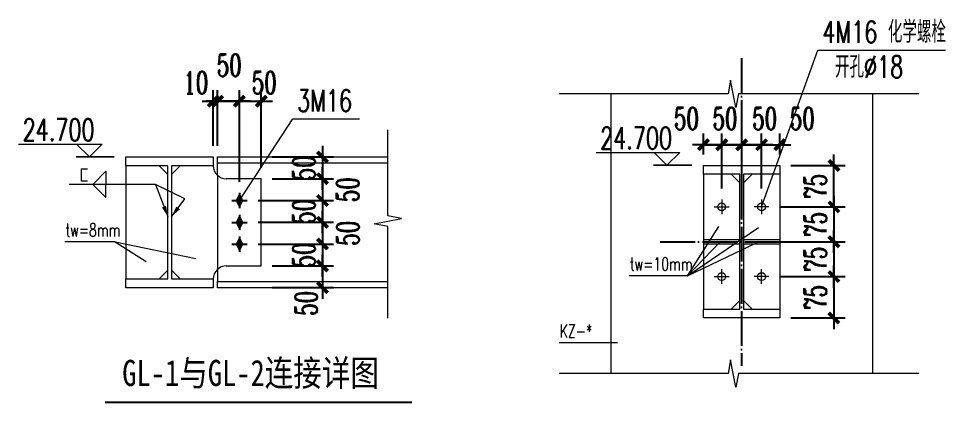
# Model space of a CAD drawing. Header units: millimetres. Extents: x 2998490 to 15040601, y 444546 to 7822218.
# Drawn here: x 15014284 to 15024909, y 7493019 to 7497437 of the extents above; entities that cross this region are included whole.
import ezdxf

# ---------------------------------------------------------------- set-up
doc = ezdxf.new("R2010")
doc.units = ezdxf.units.MM
doc.header["$LTSCALE"] = 2000
doc.linetypes.add('DOTE', pattern=[2.42, 2, -0.2, 0.02, -0.2])
for name, color, linetype in [('3-AXIS', 3, 'Continuous'), ('暖通-风-标注', 160, 'Continuous'), ('高强螺栓', 52, 'Continuous')]:
    doc.layers.add(name, color=color, linetype=linetype)
doc.layers.add('3-零部件', color=73, linetype='Continuous', lineweight=5)
doc.styles.add('HT', font='SIMHEI.TTF')
doc.styles.add('JD', font='tj-romans1.shx', dxfattribs={"width": 0.8, "bigfont": 'tjhztxt.shx'})
doc.styles.add('NT3', font='complex.shx', dxfattribs={"width": 0.65, "bigfont": 'hztxt.shx'})
doc.dimstyles.new('暖-标注100', dxfattribs={"dimscale": 0.85, "dimtxt": 300, "dimasz": 1, "dimexe": 150, "dimexo": 150, "dimgap": 100, "dimtad": 1, "dimdec": 0, "dimdsep": 46, "dimtxsty": 'NT3', "dimblk": '_DIMX', "dimcen": 0.09, "dimclrt": 7, "dimadec": 0, "dimazin": 0, "dimtfac": 1, "dimtdec": 0, "dimtix": 1, "dimtmove": 2, "dimatfit": 3, "dimldrblk": '_DIMX', "dimfxl": 0, "dimtolj": 1, "dimtzin": 0, "dimarcsym": 0})

# ---------------------------------------------------------------- blocks, each defined once
blk = doc.blocks.new('gqls')
at = {"layer": '高强螺栓'}
for p, q in [((-35, 0), (35, 0)), ((-12, 0), (0, 24)), ((0, -24), (-12, 0)), ((-12, 0), (12, 0)), ((0, 35), (0, -35)), ((0, 24), (12, 0)), ((12, 0), (0, -24))]:
    blk.add_line(p, q, dxfattribs=at)
blk.add_solid([(0, 24), (12, 0), (-12, 0), (0, -24)], dxfattribs=at)
blk = doc.blocks.new('_DIMX')
blk.add_line((-150, 0), (150, 0))
at = {"const_width": 50}
blk.add_lwpolyline([(-70, -70), (70, 70)], dxfattribs=at)
blk = doc.blocks.new('*D2022')
at = {"layer": 'Defpoints', "color": 0, "linetype": 'ByBlock'}
for p in [(15016566, 7496488), (15016516, 7495848), (15016566, 7495848)]:
    blk.add_point(p, dxfattribs=at)
at = {"layer": '暖通-风-标注', "color": 0, "linetype": 'ByBlock', "lineweight": -2}
for p, q in [((15016516, 7495975), (15016516, 7496615)), ((15016566, 7495975), (15016566, 7496615)), ((15016515, 7496488), (15016514, 7496488)), ((15016516, 7496488), (15016566, 7496488)), ((15016567, 7496488), (15016567, 7496488))]:
    blk.add_line(p, q, dxfattribs=at)
at = {"layer": '暖通-风-标注', "color": 0, "linetype": 'ByBlock', "lineweight": -2, "xscale": 0.85, "yscale": 0.85, "zscale": 0.85}
blk.add_blockref('_DIMX', (15016516, 7496488), dxfattribs=at)
at = {"layer": '暖通-风-标注', "color": 0, "linetype": 'ByBlock', "lineweight": -2, "xscale": 0.85, "yscale": 0.85, "zscale": 0.85, "rotation": 180}
blk.add_blockref('_DIMX', (15016566, 7496488), dxfattribs=at)
at = {"layer": '暖通-风-标注', "color": 7, "linetype": 'ByBlock', "insert": (15016316, 7496700), "char_height": 255, "attachment_point": 5, "style": 'NT3'}
blk.add_mtext('\\A1;10', dxfattribs=at)
blk = doc.blocks.new('*D2023')
at = {"layer": 'Defpoints', "color": 0, "linetype": 'ByBlock'}
for p in [(15016816, 7496488), (15016566, 7495848), (15016816, 7495435)]:
    blk.add_point(p, dxfattribs=at)
at = {"layer": '暖通-风-标注', "color": 0, "linetype": 'ByBlock', "lineweight": -2}
for p, q in [((15016566, 7495975), (15016566, 7496615)), ((15016816, 7495563), (15016816, 7496615)), ((15016567, 7496488), (15016815, 7496488))]:
    blk.add_line(p, q, dxfattribs=at)
at = {"layer": '暖通-风-标注', "color": 0, "linetype": 'ByBlock', "lineweight": -2, "xscale": 0.85, "yscale": 0.85, "zscale": 0.85, "rotation": 180}
blk.add_blockref('_DIMX', (15016566, 7496488), dxfattribs=at)
at = {"layer": '暖通-风-标注', "color": 0, "linetype": 'ByBlock', "lineweight": -2, "xscale": 0.85, "yscale": 0.85, "zscale": 0.85}
blk.add_blockref('_DIMX', (15016816, 7496488), dxfattribs=at)
at = {"layer": '暖通-风-标注', "color": 7, "linetype": 'ByBlock', "insert": (15016699, 7496900), "char_height": 255, "attachment_point": 5, "style": 'NT3'}
blk.add_mtext('\\A1;50', dxfattribs=at)
blk = doc.blocks.new('*D2024')
at = {"layer": 'Defpoints', "color": 0, "linetype": 'ByBlock'}
for p in [(15017066, 7496488), (15017066, 7495598), (15016816, 7495435)]:
    blk.add_point(p, dxfattribs=at)
at = {"layer": '暖通-风-标注', "color": 0, "linetype": 'ByBlock', "lineweight": -2}
for p, q in [((15016816, 7495563), (15016816, 7496615)), ((15017066, 7495725), (15017066, 7496615)), ((15016817, 7496488), (15017065, 7496488))]:
    blk.add_line(p, q, dxfattribs=at)
at = {"layer": '暖通-风-标注', "color": 0, "linetype": 'ByBlock', "lineweight": -2, "xscale": 0.85, "yscale": 0.85, "zscale": 0.85, "rotation": 180}
blk.add_blockref('_DIMX', (15016816, 7496488), dxfattribs=at)
at = {"layer": '暖通-风-标注', "color": 0, "linetype": 'ByBlock', "lineweight": -2, "xscale": 0.85, "yscale": 0.85, "zscale": 0.85}
blk.add_blockref('_DIMX', (15017066, 7496488), dxfattribs=at)
at = {"layer": '暖通-风-标注', "color": 7, "linetype": 'ByBlock', "insert": (15017100, 7496700), "char_height": 255, "attachment_point": 5, "style": 'NT3'}
blk.add_mtext('\\A1;50', dxfattribs=at)
blk = doc.blocks.new('*D2025')
at = {"layer": 'Defpoints', "color": 0, "linetype": 'ByBlock'}
for p in [(15017066, 7495848), (15017066, 7495598), (15017768, 7495598)]:
    blk.add_point(p, dxfattribs=at)
at = {"layer": '暖通-风-标注', "color": 0, "linetype": 'ByBlock', "lineweight": -2}
for p, q in [((15017768, 7495848), (15017768, 7495849)), ((15017193, 7495848), (15017895, 7495848)), ((15017768, 7495848), (15017768, 7495598)), ((15017193, 7495598), (15017895, 7495598)), ((15017768, 7495597), (15017768, 7495596))]:
    blk.add_line(p, q, dxfattribs=at)
at = {"layer": '暖通-风-标注', "color": 0, "linetype": 'ByBlock', "lineweight": -2, "xscale": 0.85, "yscale": 0.85, "zscale": 0.85}
for p, rotation in [((15017768, 7495848), 270), ((15017768, 7495598), 90)]:
    blk.add_blockref('_DIMX', p, dxfattribs=dict(at, rotation=rotation))
at = {"layer": '暖通-风-标注', "color": 7, "linetype": 'ByBlock', "insert": (15017555, 7495723), "char_height": 255, "attachment_point": 5, "rotation": 90, "style": 'NT3'}
blk.add_mtext('\\A1;50', dxfattribs=at)
blk = doc.blocks.new('*D2026')
at = {"layer": 'Defpoints', "color": 0, "linetype": 'ByBlock'}
for p in [(15017066, 7495598), (15016903, 7495348), (15017768, 7495348)]:
    blk.add_point(p, dxfattribs=at)
at = {"layer": '暖通-风-标注', "color": 0, "linetype": 'ByBlock', "lineweight": -2}
for p, q in [((15017193, 7495598), (15017895, 7495598)), ((15017768, 7495597), (15017768, 7495348)), ((15017031, 7495348), (15017895, 7495348))]:
    blk.add_line(p, q, dxfattribs=at)
at = {"layer": '暖通-风-标注', "color": 0, "linetype": 'ByBlock', "lineweight": -2, "xscale": 0.85, "yscale": 0.85, "zscale": 0.85}
for p, rotation in [((15017768, 7495598), 90), ((15017768, 7495348), 270)]:
    blk.add_blockref('_DIMX', p, dxfattribs=dict(at, rotation=rotation))
at = {"layer": '暖通-风-标注', "color": 7, "linetype": 'ByBlock', "insert": (15018058, 7495473), "char_height": 255, "attachment_point": 5, "rotation": 90, "style": 'NT3'}
blk.add_mtext('\\A1;50', dxfattribs=at)
blk = doc.blocks.new('*D2027')
at = {"layer": 'Defpoints', "color": 0, "linetype": 'ByBlock'}
for p in [(15016903, 7495348), (15016903, 7495098), (15017768, 7495098)]:
    blk.add_point(p, dxfattribs=at)
at = {"layer": '暖通-风-标注', "color": 0, "linetype": 'ByBlock', "lineweight": -2}
for p, q in [((15017031, 7495348), (15017895, 7495348)), ((15017768, 7495348), (15017768, 7495349)), ((15017768, 7495348), (15017768, 7495098)), ((15017031, 7495098), (15017895, 7495098)), ((15017768, 7495097), (15017768, 7495096))]:
    blk.add_line(p, q, dxfattribs=at)
at = {"layer": '暖通-风-标注', "color": 0, "linetype": 'ByBlock', "lineweight": -2, "xscale": 0.85, "yscale": 0.85, "zscale": 0.85}
for p, rotation in [((15017768, 7495348), 270), ((15017768, 7495098), 90)]:
    blk.add_blockref('_DIMX', p, dxfattribs=dict(at, rotation=rotation))
at = {"layer": '暖通-风-标注', "color": 7, "linetype": 'ByBlock', "insert": (15017555, 7495223), "char_height": 255, "attachment_point": 5, "rotation": 90, "style": 'NT3'}
blk.add_mtext('\\A1;50', dxfattribs=at)
blk = doc.blocks.new('*D2028')
at = {"layer": 'Defpoints', "color": 0, "linetype": 'ByBlock'}
for p in [(15016903, 7495098), (15016903, 7494848), (15017768, 7494848)]:
    blk.add_point(p, dxfattribs=at)
at = {"layer": '暖通-风-标注', "color": 0, "linetype": 'ByBlock', "lineweight": -2}
for p, q in [((15017031, 7495098), (15017895, 7495098)), ((15017768, 7495097), (15017768, 7494848)), ((15017031, 7494848), (15017895, 7494848))]:
    blk.add_line(p, q, dxfattribs=at)
at = {"layer": '暖通-风-标注', "color": 0, "linetype": 'ByBlock', "lineweight": -2, "xscale": 0.85, "yscale": 0.85, "zscale": 0.85}
for p, rotation in [((15017768, 7495098), 90), ((15017768, 7494848), 270)]:
    blk.add_blockref('_DIMX', p, dxfattribs=dict(at, rotation=rotation))
at = {"layer": '暖通-风-标注', "color": 7, "linetype": 'ByBlock', "insert": (15018059, 7494973), "char_height": 255, "attachment_point": 5, "rotation": 90, "style": 'NT3'}
blk.add_mtext('\\A1;50', dxfattribs=at)
blk = doc.blocks.new('*D2029')
at = {"layer": 'Defpoints', "color": 0, "linetype": 'ByBlock'}
for p in [(15016903, 7494848), (15017066, 7494598), (15017768, 7494598)]:
    blk.add_point(p, dxfattribs=at)
at = {"layer": '暖通-风-标注', "color": 0, "linetype": 'ByBlock', "lineweight": -2}
for p, q in [((15017031, 7494848), (15017895, 7494848)), ((15017768, 7494848), (15017768, 7494849)), ((15017768, 7494848), (15017768, 7494598)), ((15017193, 7494598), (15017895, 7494598)), ((15017768, 7494597), (15017768, 7494596))]:
    blk.add_line(p, q, dxfattribs=at)
at = {"layer": '暖通-风-标注', "color": 0, "linetype": 'ByBlock', "lineweight": -2, "xscale": 0.85, "yscale": 0.85, "zscale": 0.85}
for p, rotation in [((15017768, 7494848), 270), ((15017768, 7494598), 90)]:
    blk.add_blockref('_DIMX', p, dxfattribs=dict(at, rotation=rotation))
at = {"layer": '暖通-风-标注', "color": 7, "linetype": 'ByBlock', "insert": (15017555, 7494723), "char_height": 255, "attachment_point": 5, "rotation": 90, "style": 'NT3'}
blk.add_mtext('\\A1;50', dxfattribs=at)
blk = doc.blocks.new('*D2030')
at = {"layer": 'Defpoints', "color": 0, "linetype": 'ByBlock'}
for p in [(15017066, 7494598), (15017066, 7494348), (15017768, 7494348)]:
    blk.add_point(p, dxfattribs=at)
at = {"layer": '暖通-风-标注', "color": 0, "linetype": 'ByBlock', "lineweight": -2}
for p, q in [((15017193, 7494598), (15017895, 7494598)), ((15017768, 7494597), (15017768, 7494348)), ((15017193, 7494348), (15017895, 7494348))]:
    blk.add_line(p, q, dxfattribs=at)
at = {"layer": '暖通-风-标注', "color": 0, "linetype": 'ByBlock', "lineweight": -2, "xscale": 0.85, "yscale": 0.85, "zscale": 0.85}
for p, rotation in [((15017768, 7494598), 90), ((15017768, 7494348), 270)]:
    blk.add_blockref('_DIMX', p, dxfattribs=dict(at, rotation=rotation))
at = {"layer": '暖通-风-标注', "color": 7, "linetype": 'ByBlock', "insert": (15017581, 7494169), "char_height": 255, "attachment_point": 5, "rotation": 90, "style": 'NT3'}
blk.add_mtext('\\A1;50', dxfattribs=at)
blk = doc.blocks.new('*D2049')
at = {"layer": 'Defpoints', "color": 0, "linetype": 'ByBlock'}
for p in [(15022344, 7495988), (15022135, 7495750), (15022344, 7495359)]:
    blk.add_point(p, dxfattribs=at)
at = {"layer": '暖通-风-标注', "color": 0, "linetype": 'ByBlock', "lineweight": -2}
for p, q in [((15022135, 7495877), (15022135, 7496116)), ((15022344, 7495487), (15022344, 7496116)), ((15022136, 7495988), (15022343, 7495988))]:
    blk.add_line(p, q, dxfattribs=at)
at = {"layer": '暖通-风-标注', "color": 0, "linetype": 'ByBlock', "lineweight": -2, "xscale": 0.85, "yscale": 0.85, "zscale": 0.85, "rotation": 180}
blk.add_blockref('_DIMX', (15022135, 7495988), dxfattribs=at)
at = {"layer": '暖通-风-标注', "color": 0, "linetype": 'ByBlock', "lineweight": -2, "xscale": 0.85, "yscale": 0.85, "zscale": 0.85}
blk.add_blockref('_DIMX', (15022344, 7495988), dxfattribs=at)
at = {"layer": '暖通-风-标注', "color": 7, "linetype": 'ByBlock', "insert": (15021940, 7496288), "char_height": 255, "attachment_point": 5, "style": 'NT3'}
blk.add_mtext('\\A1;50', dxfattribs=at)
blk = doc.blocks.new('*D2050')
at = {"layer": 'Defpoints', "color": 0, "linetype": 'ByBlock'}
for p in [(15022573, 7495988), (15022573, 7495750), (15022344, 7495359)]:
    blk.add_point(p, dxfattribs=at)
at = {"layer": '暖通-风-标注', "color": 0, "linetype": 'ByBlock', "lineweight": -2}
for p, q in [((15022344, 7495487), (15022344, 7496116)), ((15022573, 7495877), (15022573, 7496116)), ((15022345, 7495988), (15022572, 7495988))]:
    blk.add_line(p, q, dxfattribs=at)
at = {"layer": '暖通-风-标注', "color": 0, "linetype": 'ByBlock', "lineweight": -2, "xscale": 0.85, "yscale": 0.85, "zscale": 0.85, "rotation": 180}
blk.add_blockref('_DIMX', (15022344, 7495988), dxfattribs=at)
at = {"layer": '暖通-风-标注', "color": 0, "linetype": 'ByBlock', "lineweight": -2, "xscale": 0.85, "yscale": 0.85, "zscale": 0.85}
blk.add_blockref('_DIMX', (15022573, 7495988), dxfattribs=at)
at = {"layer": '暖通-风-标注', "color": 7, "linetype": 'ByBlock', "insert": (15022382, 7496288), "char_height": 255, "attachment_point": 5, "style": 'NT3'}
blk.add_mtext('\\A1;50', dxfattribs=at)
blk = doc.blocks.new('*D2051')
at = {"layer": 'Defpoints', "color": 0, "linetype": 'ByBlock'}
for p in [(15023010, 7495988), (15023010, 7495750), (15022801, 7495359)]:
    blk.add_point(p, dxfattribs=at)
at = {"layer": '暖通-风-标注', "color": 0, "linetype": 'ByBlock', "lineweight": -2}
for p, q in [((15022801, 7495487), (15022801, 7496116)), ((15023010, 7495877), (15023010, 7496116)), ((15022802, 7495988), (15023009, 7495988))]:
    blk.add_line(p, q, dxfattribs=at)
at = {"layer": '暖通-风-标注', "color": 0, "linetype": 'ByBlock', "lineweight": -2, "xscale": 0.85, "yscale": 0.85, "zscale": 0.85, "rotation": 180}
blk.add_blockref('_DIMX', (15022801, 7495988), dxfattribs=at)
at = {"layer": '暖通-风-标注', "color": 0, "linetype": 'ByBlock', "lineweight": -2, "xscale": 0.85, "yscale": 0.85, "zscale": 0.85}
blk.add_blockref('_DIMX', (15023010, 7495988), dxfattribs=at)
at = {"layer": '暖通-风-标注', "color": 7, "linetype": 'ByBlock', "insert": (15023268, 7496288), "char_height": 255, "attachment_point": 5, "style": 'NT3'}
blk.add_mtext('\\A1;50', dxfattribs=at)
blk = doc.blocks.new('*D2052')
at = {"layer": 'Defpoints', "color": 0, "linetype": 'ByBlock'}
for p in [(15022886, 7495275), (15022886, 7494875), (15023630, 7494875)]:
    blk.add_point(p, dxfattribs=at)
at = {"layer": '暖通-风-标注', "color": 0, "linetype": 'ByBlock', "lineweight": -2}
for p, q in [((15023013, 7495275), (15023758, 7495275)), ((15023630, 7495276), (15023630, 7495277)), ((15023630, 7495275), (15023630, 7494875)), ((15023013, 7494875), (15023758, 7494875)), ((15023630, 7494874), (15023630, 7494873))]:
    blk.add_line(p, q, dxfattribs=at)
at = {"layer": '暖通-风-标注', "color": 0, "linetype": 'ByBlock', "lineweight": -2, "xscale": 0.85, "yscale": 0.85, "zscale": 0.85}
for p, rotation in [((15023630, 7495275), 270), ((15023630, 7494875), 90)]:
    blk.add_blockref('_DIMX', p, dxfattribs=dict(at, rotation=rotation))
at = {"layer": '暖通-风-标注', "color": 7, "linetype": 'ByBlock', "insert": (15023418, 7495075), "char_height": 255, "attachment_point": 5, "rotation": 90, "style": 'NT3'}
blk.add_mtext('\\A1;75', dxfattribs=at)
blk = doc.blocks.new('*D2053')
at = {"layer": 'Defpoints', "color": 0, "linetype": 'ByBlock'}
for p in [(15022886, 7494875), (15022886, 7494475), (15023630, 7494475)]:
    blk.add_point(p, dxfattribs=at)
at = {"layer": '暖通-风-标注', "color": 0, "linetype": 'ByBlock', "lineweight": -2}
for p, q in [((15023013, 7494875), (15023758, 7494875)), ((15023630, 7494876), (15023630, 7494877)), ((15023630, 7494875), (15023630, 7494475)), ((15023013, 7494475), (15023758, 7494475)), ((15023630, 7494474), (15023630, 7494473))]:
    blk.add_line(p, q, dxfattribs=at)
at = {"layer": '暖通-风-标注', "color": 0, "linetype": 'ByBlock', "lineweight": -2, "xscale": 0.85, "yscale": 0.85, "zscale": 0.85}
for p, rotation in [((15023630, 7494875), 270), ((15023630, 7494475), 90)]:
    blk.add_blockref('_DIMX', p, dxfattribs=dict(at, rotation=rotation))
at = {"layer": '暖通-风-标注', "color": 7, "linetype": 'ByBlock', "insert": (15023418, 7494675), "char_height": 255, "attachment_point": 5, "rotation": 90, "style": 'NT3'}
blk.add_mtext('\\A1;75', dxfattribs=at)
blk = doc.blocks.new('*D2054')
at = {"layer": 'Defpoints', "color": 0, "linetype": 'ByBlock'}
for p in [(15023010, 7495750), (15023630, 7495750), (15022886, 7495275)]:
    blk.add_point(p, dxfattribs=at)
at = {"layer": '暖通-风-标注', "color": 0, "linetype": 'ByBlock', "lineweight": -2}
for p, q in [((15023138, 7495750), (15023758, 7495750)), ((15023630, 7495276), (15023630, 7495749)), ((15023013, 7495275), (15023758, 7495275))]:
    blk.add_line(p, q, dxfattribs=at)
at = {"layer": '暖通-风-标注', "color": 0, "linetype": 'ByBlock', "lineweight": -2, "xscale": 0.85, "yscale": 0.85, "zscale": 0.85}
for p, rotation in [((15023630, 7495750), 90), ((15023630, 7495275), 270)]:
    blk.add_blockref('_DIMX', p, dxfattribs=dict(at, rotation=rotation))
at = {"layer": '暖通-风-标注', "color": 7, "linetype": 'ByBlock', "insert": (15023418, 7495512), "char_height": 255, "attachment_point": 5, "rotation": 90, "style": 'NT3'}
blk.add_mtext('\\A1;75', dxfattribs=at)
blk = doc.blocks.new('*D2055')
at = {"layer": 'Defpoints', "color": 0, "linetype": 'ByBlock'}
for p in [(15022886, 7494475), (15023010, 7494000), (15023630, 7494000)]:
    blk.add_point(p, dxfattribs=at)
at = {"layer": '暖通-风-标注', "color": 0, "linetype": 'ByBlock', "lineweight": -2}
for p, q in [((15023013, 7494475), (15023758, 7494475)), ((15023630, 7494474), (15023630, 7494001)), ((15023138, 7494000), (15023758, 7494000))]:
    blk.add_line(p, q, dxfattribs=at)
at = {"layer": '暖通-风-标注', "color": 0, "linetype": 'ByBlock', "lineweight": -2, "xscale": 0.85, "yscale": 0.85, "zscale": 0.85}
for p, rotation in [((15023630, 7494475), 90), ((15023630, 7494000), 270)]:
    blk.add_blockref('_DIMX', p, dxfattribs=dict(at, rotation=rotation))
at = {"layer": '暖通-风-标注', "color": 7, "linetype": 'ByBlock', "insert": (15023418, 7494237), "char_height": 255, "attachment_point": 5, "rotation": 90, "style": 'NT3'}
blk.add_mtext('\\A1;75', dxfattribs=at)
blk = doc.blocks.new('*D2056')
at = {"layer": 'Defpoints', "color": 0, "linetype": 'ByBlock'}
for p in [(15022801, 7495988), (15022801, 7495750), (15022573, 7495359)]:
    blk.add_point(p, dxfattribs=at)
at = {"layer": '暖通-风-标注', "color": 0, "linetype": 'ByBlock', "lineweight": -2}
for p, q in [((15022573, 7495487), (15022573, 7496116)), ((15022801, 7495877), (15022801, 7496116)), ((15022573, 7495988), (15022800, 7495988))]:
    blk.add_line(p, q, dxfattribs=at)
at = {"layer": '暖通-风-标注', "color": 0, "linetype": 'ByBlock', "lineweight": -2, "xscale": 0.85, "yscale": 0.85, "zscale": 0.85, "rotation": 180}
blk.add_blockref('_DIMX', (15022573, 7495988), dxfattribs=at)
at = {"layer": '暖通-风-标注', "color": 0, "linetype": 'ByBlock', "lineweight": -2, "xscale": 0.85, "yscale": 0.85, "zscale": 0.85}
blk.add_blockref('_DIMX', (15022801, 7495988), dxfattribs=at)
at = {"layer": '暖通-风-标注', "color": 7, "linetype": 'ByBlock', "insert": (15022837, 7496288), "char_height": 255, "attachment_point": 5, "style": 'NT3'}
blk.add_mtext('\\A1;50', dxfattribs=at)

msp = doc.modelspace()

# ---------------------------------------------------------------- linework, layer by layer
at = {"layer": '3-AXIS', "color": 15, "linetype": 'DOTE', "ltscale": 0.1}
for p, q in [((15022572.6, 7496982.7), (15022572.6, 7493452.5)), ((15021639.7, 7494875), (15023505.5, 7494875))]:
    msp.add_line(p, q, dxfattribs=at)
at = {"layer": '3-零部件'}
for p, q in [((15022801.3, 7495275), (15023444.9, 7497071.5)), ((15023444.9, 7497071.5), (15024908.4, 7497071.5)), ((15021072.6, 7496571.9), (15021072.6, 7493361.8)), ((15024072.6, 7496571.9), (15024072.6, 7493361.8)), ((15016815.8, 7495347.6), (15017428.9, 7496283.9)), ((15017428.9, 7496283.9), (15018194.1, 7496283.9)), ((15015515.8, 7495747.6), (15015515.8, 7494447.6)), ((15015895.8, 7495747.6), (15015995.8, 7495647.6)), ((15016135.8, 7495747.6), (15016035.8, 7495647.6)), ((15016515.8, 7495747.6), (15016515.8, 7495747.6)), ((15016565.8, 7495847.6), (15018515.5, 7495847.6)), ((15016565.8, 7495777.6), (15016565.8, 7495847.6)), ((15016565.8, 7495635.8), (15016565.8, 7495777.6)), ((15018515.5, 7495777.6), (15016565.8, 7495777.6)), ((15022135.1, 7495650), (15022135.1, 7494100)), ((15022452.6, 7495650), (15022552.6, 7495550)), ((15022692.6, 7495650), (15022592.6, 7495550)), ((15023010.1, 7495650), (15023010.1, 7494100)), ((15015852.5, 7495533.4), (15014864.4, 7495533.4)), ((15016192, 7495366.4), (15015852.5, 7495533.4)), ((15015852.5, 7495533.4), (15015995.8, 7495163)), ((15016565.8, 7495635.8), (15016565.8, 7494559.4)), ((15017065.8, 7495597.6), (15016665.8, 7495597.6)), ((15017065.8, 7494597.6), (15017065.8, 7495597.6)), ((15016035.8, 7495160.6), (15016192, 7495366.4)), ((15022343.8, 7495359.5), (15022343.8, 7495190.5)), ((15022801.3, 7495359.5), (15022801.3, 7495190.5)), ((15022259.3, 7495275), (15022428.3, 7495275)), ((15022885.8, 7495275), (15022716.8, 7495275)), ((15021952.5, 7494483.2), (15022311.7, 7495051.7)), ((15021952.5, 7494483.2), (15022766, 7495040)), ((15022135.1, 7494900), (15022552.6, 7494900)), ((15022592.6, 7494900), (15023010.1, 7494900)), ((15015391.4, 7494873.2), (15014816.3, 7494873.2)), ((15015391.4, 7494873.2), (15015745.8, 7494647.8)), ((15015391.4, 7494873.2), (15016316.2, 7494681)), ((15021952.5, 7494483.2), (15022326.9, 7494875)), ((15021952.5, 7494483.2), (15022766.6, 7494875)), ((15022135.1, 7494850), (15022552.6, 7494850)), ((15022592.6, 7494850), (15023010.1, 7494850)), ((15016665.8, 7494597.6), (15017065.8, 7494597.6)), ((15015895.8, 7494447.6), (15015995.8, 7494547.6)), ((15016135.8, 7494447.6), (15016035.8, 7494547.6)), ((15016565.8, 7494559.4), (15016565.8, 7494417.6)), ((15021952.5, 7494483.2), (15021284.9, 7494483.2)), ((15022259.3, 7494475), (15022428.3, 7494475)), ((15022343.8, 7494390.5), (15022343.8, 7494559.5)), ((15022885.8, 7494475), (15022716.8, 7494475)), ((15022801.3, 7494390.5), (15022801.3, 7494559.5)), ((15016515.8, 7494447.6), (15016515.8, 7494447.6)), ((15016565.8, 7494417.6), (15018515.5, 7494417.6)), ((15016565.8, 7494347.6), (15016565.8, 7494417.6)), ((15018515.5, 7494347.6), (15016565.8, 7494347.6)), ((15022452.6, 7494100), (15022552.6, 7494200)), ((15022692.6, 7494100), (15022592.6, 7494200)), ((15021148.6, 7493714.9), (15020481, 7493714.9))]:
    msp.add_line(p, q, dxfattribs=at)
for points in [[(15024602.5, 7496571.9), (15022536.6, 7496571.9), (15022506.6, 7496415.6), (15022446.6, 7496728.2), (15022416.6, 7496571.9), (15020482.5, 7496571.9)], [(15018515.5, 7493997.6), (15018515.5, 7495051.2), (15018359.2, 7495081.2), (15018671.8, 7495141.2), (15018515.5, 7495171.2), (15018515.5, 7496157.6)], [(15014284.1, 7495994.4), (15015243.3, 7495994.4), (15015096.5, 7495847.6), (15015381.2, 7495847.6), (15014943.1, 7495847.6), (15015096.5, 7495847.6), (15014949.7, 7495994.4)], [(15020903.4, 7495899.1), (15021862.6, 7495899.1), (15021715.8, 7495752.3), (15022000.5, 7495752.3), (15021562.4, 7495752.3), (15021715.8, 7495752.3), (15021569, 7495899.1)], [(15015074.6, 7495570.7), (15015004.7, 7495570.7), (15015004.7, 7495712.1), (15015074.6, 7495712.1)], [(15024602.5, 7493361.8), (15022536.6, 7493361.8), (15022506.6, 7493205.5), (15022446.6, 7493518.1), (15022416.6, 7493361.8), (15020482.5, 7493361.8)]]:
    msp.add_lwpolyline(points, dxfattribs=at)
for points in [[(15015515.8, 7494347.6), (15015515.8, 7494447.6), (15015995.8, 7494447.6), (15015995.8, 7495747.6), (15015515.8, 7495747.6), (15015515.8, 7495847.6), (15016515.8, 7495847.6), (15016515.8, 7495747.6), (15016035.8, 7495747.6), (15016035.8, 7494447.6), (15016515.8, 7494447.6), (15016515.8, 7494347.6)], [(15022135.1, 7494000), (15022135.1, 7494100), (15022552.6, 7494100), (15022552.6, 7495650), (15022135.1, 7495650), (15022135.1, 7495750), (15023010.1, 7495750), (15023010.1, 7495650), (15022592.6, 7495650), (15022592.6, 7494100), (15023010.1, 7494100), (15023010.1, 7494000)], [(15015285.7, 7495533.4), (15015135.7, 7495533.4), (15015285.7, 7495683.4)], [(15015285.7, 7495533.4), (15015135.7, 7495533.4), (15015285.7, 7495383.4)]]:
    msp.add_lwpolyline(points, close=True, dxfattribs=at)
for points in [[(15015995.8, 7495163, 0, 50, 0), (15015951.6, 7495277.2, 50, 50, 0)], [(15016035.8, 7495160.6, 0, 50, 0), (15016113.9, 7495263.5, 50, 50, 0)]]:
    msp.add_lwpolyline(points, format="xyseb", dxfattribs=at)
at = {"layer": '3-零部件', "const_width": 25}
msp.add_lwpolyline([(15015275.2, 7493031.4), (15018793.6, 7493031.4)], dxfattribs=at)
at = {"layer": '3-零部件'}
for centre in [(15022343.8, 7495275), (15022801.3, 7495275), (15022343.8, 7494475), (15022801.3, 7494475)]:
    msp.add_circle(centre, 45, dxfattribs=at)
for centre, start, end in [((15016665.8, 7495747.6), 180, 270), ((15016665.8, 7494447.6), 90, 180)]:
    msp.add_arc(centre, 150, start, end, dxfattribs=at)

# ---------------------------------------------------------------- block references
at = {"layer": '3-零部件', "xscale": 2.5, "yscale": 2.5, "zscale": 2.5}
for p in [(15016815.8, 7495347.6), (15016815.8, 7495097.6), (15016815.8, 7494847.6)]:
    msp.add_blockref('gqls', p, dxfattribs=at)

# ---------------------------------------------------------------- texts
at = {"layer": '3-零部件'}
for s, height, style, width, p in [('4M16 化学螺栓', 250, 'JD', 0.7, (15023499, 7497157.8)), ('开孔%%c18', 250, 'JD', 0.7, (15023642.4, 7496757.5)), ('3M16', 250, 'JD', 0.7, (15017477.7, 7496370)), ('24.700', 250, 'JD', 0.7, (15014330.6, 7496034)), ('24.700', 250, 'JD', 0.7, (15020950, 7495938.8)), ('tw=8mm', 150, 'JD', 0.7, (15014821.6, 7494934.8)), ('tw=10mm', 150, 'JD', 0.7, (15021290.1, 7494544.7)), ('KZ-*', 150, 'JD', 0.7, (15020486.2, 7493776.4)), ('GL-1与GL-2连接详图', 300, 'HT', 0.8, (15015472.7, 7493219.3))]:
    msp.add_text(s, height=height, dxfattribs=dict(at, style=style, width=width)).set_placement(p)

# ---------------------------------------------------------------- dimensions: what is measured, and where the dimension line sits
at = {"layer": '暖通-风-标注', "linetype": 'ByBlock'}
for base, p1, p2, text, picture, middle in [((15016815.8, 7496487.8), (15016565.8, 7495847.6), (15016815.8, 7495435.1), '50', '*D2023', (15016698.8, 7496900)), ((15016565.8, 7496487.8), (15016515.8, 7495847.6), (15016565.8, 7495847.6), '10', '*D2022', (15016315.7, 7496700.3)), ((15017065.8, 7496487.8), (15016815.8, 7495435.1), (15017065.8, 7495597.6), '50', '*D2024', (15017100.3, 7496700.3)), ((15022343.8, 7495988), (15022135.1, 7495750), (15022343.8, 7495359.5), '50', '*D2049', (15021940.2, 7496287.8)), ((15022572.6, 7495988), (15022343.8, 7495359.5), (15022572.6, 7495750), '50', '*D2050', (15022381.8, 7496288)), ((15022801.3, 7495988), (15022572.6, 7495359.5), (15022801.3, 7495750), '50', '*D2056', (15022837.1, 7496288)), ((15023010.1, 7495988), (15022801.3, 7495359.5), (15023010.1, 7495750), '50', '*D2051', (15023268.2, 7496288))]:
    dim = msp.add_linear_dim(base=base, p1=p1, p2=p2, text=text, dimstyle='暖-标注100', dxfattribs=at)
    dim.commit()
    dim.dimension.update_dxf_attribs({"geometry": picture, "text_midpoint": middle, "dimtype": 160})
for base, p1, p2, text, picture, middle in [((15017767.6, 7495597.6), (15017065.8, 7495847.6), (15017065.8, 7495597.6), '50', '*D2025', (15017555.1, 7495722.6)), ((15023630.1, 7495750), (15022885.8, 7495275), (15023010.1, 7495750), '75', '*D2054', (15023417.6, 7495512.5)), ((15017767.6, 7495097.6), (15016903.3, 7495347.6), (15016903.3, 7495097.6), '50', '*D2027', (15017555.1, 7495222.6)), ((15023630.1, 7494875), (15022885.8, 7495275), (15022885.8, 7494875), '75', '*D2052', (15023417.6, 7495075)), ((15023630.1, 7494475), (15022885.8, 7494875), (15022885.8, 7494475), '75', '*D2053', (15023417.6, 7494675)), ((15017767.6, 7494597.6), (15016903.3, 7494847.6), (15017065.8, 7494597.6), '50', '*D2029', (15017555.1, 7494722.6)), ((15023630.1, 7494000), (15022885.8, 7494475), (15023010.1, 7494000), '75', '*D2055', (15023417.6, 7494237.5))]:
    dim = msp.add_linear_dim(base=base, p1=p1, p2=p2, angle=90, text=text, dimstyle='暖-标注100', dxfattribs=at)
    dim.commit()
    dim.dimension.update_dxf_attribs({"geometry": picture, "text_midpoint": middle})
for base, p1, p2, picture, middle in [((15017767.6, 7495347.6), (15017065.8, 7495597.6), (15016903.3, 7495347.6), '*D2026', (15018058, 7495472.6)), ((15017767.6, 7494847.6), (15016903.3, 7495097.6), (15016903.3, 7494847.6), '*D2028', (15018059.2, 7494972.6)), ((15017767.6, 7494347.6), (15017065.8, 7494597.6), (15017065.8, 7494347.6), '*D2030', (15017581, 7494168.6))]:
    dim = msp.add_linear_dim(base=base, p1=p1, p2=p2, angle=90, text='50', dimstyle='暖-标注100', dxfattribs=at)
    dim.commit()
    dim.dimension.update_dxf_attribs({"geometry": picture, "text_midpoint": middle, "dimtype": 160})

doc.saveas('drawing.dxf')
